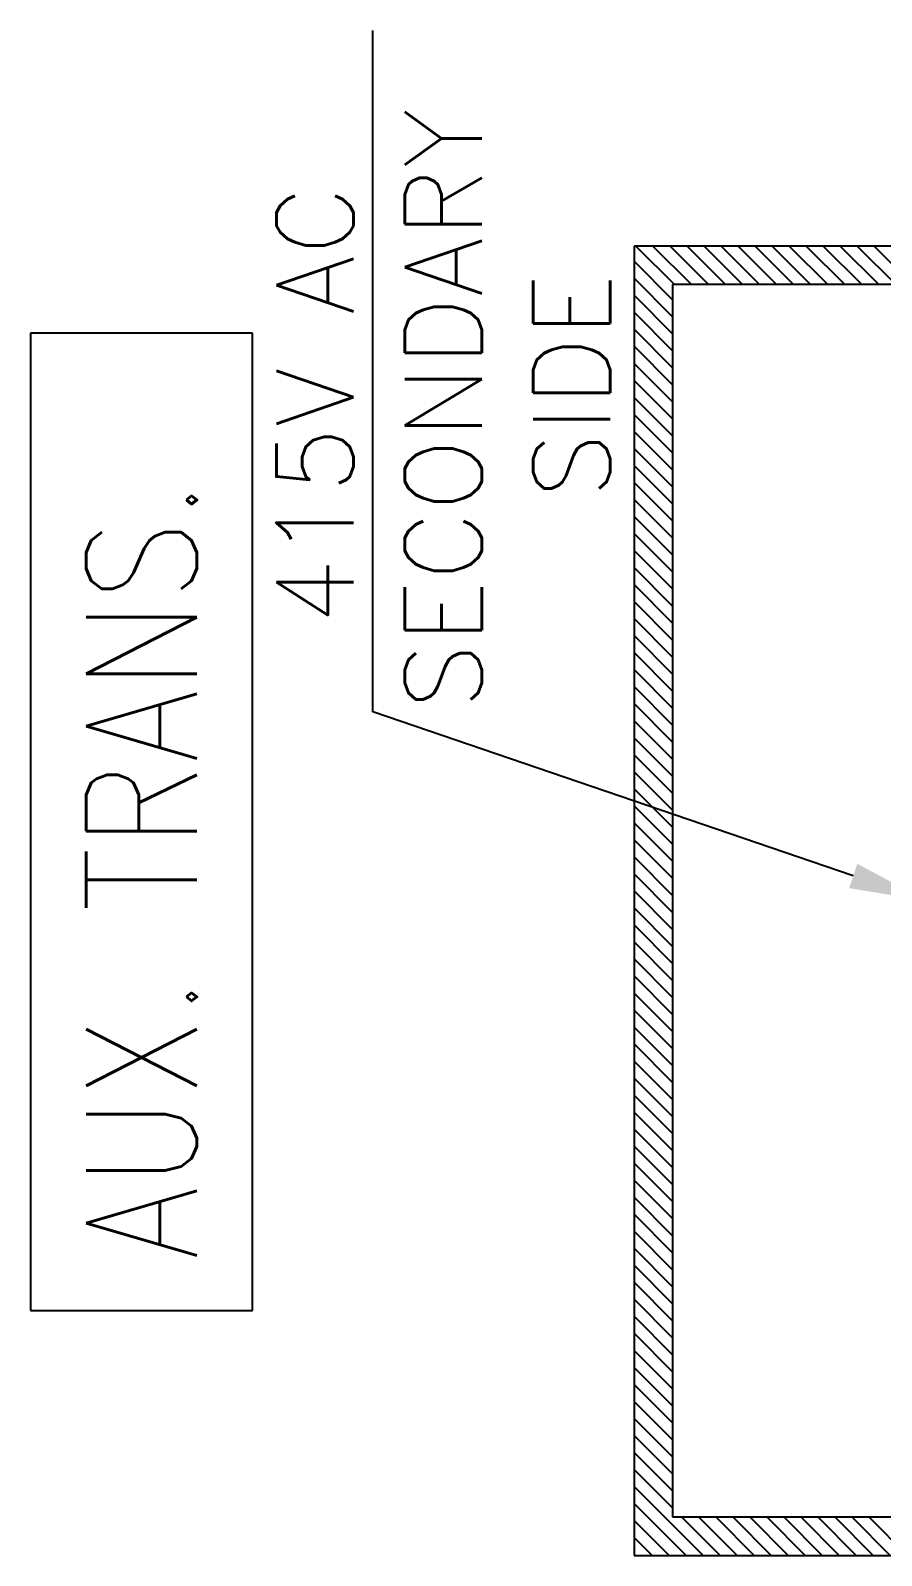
# Model space of a CAD drawing. Header units: metres. Extents: x 530339 to 530792, y 2674872 to 2675147.
# Drawn here: x 530559.552 to 530560.657, y 2674992.052 to 2674994.032 of the extents above; entities that cross this region are included whole.
import ezdxf

# ---------------------------------------------------------------- set-up
doc = ezdxf.new("R2010")
doc.units = ezdxf.units.M
doc.layers.add('IDT', color=7, linetype='Continuous')
doc.styles.add('RomanS', font='romans.shx')

# ---------------------------------------------------------------- blocks, each defined once
blk = doc.blocks.new('IDT')
at = {"layer": 'IDT', "color": 7, "ltscale": 0.1}
for p, q in [((27.8558, 22.1108), (26.1561, 22.1108)), ((27.8558, 20.4105), (27.8558, 22.1108)), ((26.1561, 20.4105), (27.8558, 20.4105))]:
    blk.add_line(p, q, dxfattribs=at)
at = {"layer": 'IDT', "color": 8, "ltscale": 0.1}
for p, q in [((27.8558, 22.1108), (26.1561, 22.1108)), ((27.8558, 20.4105), (27.8558, 22.1108)), ((26.1561, 20.4105), (27.8558, 20.4105))]:
    blk.add_line(p, q, dxfattribs=at)
at = {"layer": 'IDT', "color": 8, "linetype": 'Continuous'}
for p, q in [((27.5511, 22.0608), (27.5011, 22.1108)), ((27.5732, 22.0608), (27.5232, 22.1108)), ((27.5953, 22.0608), (27.5453, 22.1108)), ((27.6173, 22.0608), (27.5673, 22.1108)), ((27.6394, 22.0608), (27.5894, 22.1108)), ((27.6615, 22.0608), (27.6115, 22.1108)), ((27.6836, 22.0608), (27.6336, 22.1108)), ((27.7057, 22.0608), (27.6557, 22.1108)), ((27.7278, 22.0608), (27.6778, 22.1108)), ((27.7499, 22.0608), (27.6999, 22.1108)), ((27.772, 22.0608), (27.722, 22.1108)), ((27.7941, 22.0608), (27.7441, 22.1108)), ((27.8558, 22.0212), (27.7662, 22.1108)), ((27.8558, 22.0433), (27.7883, 22.1108)), ((27.8558, 22.0654), (27.8104, 22.1108)), ((27.8558, 22.0875), (27.8325, 22.1108)), ((27.8558, 22.1096), (27.8546, 22.1108)), ((27.8558, 21.9991), (27.8058, 22.0491)), ((27.8558, 21.977), (27.8058, 22.027)), ((27.8558, 21.9549), (27.8058, 22.0049)), ((27.8558, 21.9328), (27.8058, 21.9828)), ((27.8558, 21.9107), (27.8058, 21.9607)), ((27.8558, 21.8886), (27.8058, 21.9386)), ((27.8558, 21.8665), (27.8058, 21.9165)), ((27.8558, 21.8444), (27.8058, 21.8944)), ((27.8558, 21.8223), (27.8058, 21.8723)), ((27.8558, 21.8002), (27.8058, 21.8502)), ((27.8558, 21.7781), (27.8058, 21.8281)), ((27.8558, 21.756), (27.8058, 21.806)), ((27.8558, 21.7339), (27.8058, 21.7839)), ((27.8558, 21.7118), (27.8058, 21.7618)), ((27.8558, 21.6897), (27.8058, 21.7397)), ((27.8558, 21.6676), (27.8058, 21.7176)), ((27.8558, 21.6455), (27.8058, 21.6955)), ((27.8558, 21.6234), (27.8058, 21.6734)), ((27.8558, 21.6013), (27.8058, 21.6513)), ((27.8558, 21.5792), (27.8058, 21.6292)), ((27.8558, 21.5571), (27.8058, 21.6071)), ((27.8558, 21.535), (27.8058, 21.585)), ((27.8558, 21.5129), (27.8058, 21.5629)), ((27.8558, 21.4908), (27.8058, 21.5408)), ((27.8558, 21.4687), (27.8058, 21.5187)), ((27.8558, 21.4466), (27.8058, 21.4966)), ((27.8558, 21.4246), (27.8058, 21.4746)), ((27.8558, 21.4025), (27.8058, 21.4525)), ((27.8558, 21.3804), (27.8058, 21.4304)), ((27.8558, 21.3583), (27.8058, 21.4083)), ((27.8558, 21.3362), (27.8058, 21.3862)), ((27.8558, 21.3141), (27.8058, 21.3641)), ((27.8558, 21.292), (27.8058, 21.342)), ((27.8558, 21.2699), (27.8058, 21.3199)), ((27.8558, 21.2478), (27.8058, 21.2978)), ((27.8558, 21.2257), (27.8058, 21.2757)), ((27.8558, 21.2036), (27.8058, 21.2536)), ((27.8558, 21.1815), (27.8058, 21.2315)), ((27.8558, 21.1594), (27.8058, 21.2094)), ((27.8558, 21.1373), (27.8058, 21.1873)), ((27.8558, 21.1152), (27.8058, 21.1652)), ((27.8558, 21.0931), (27.8058, 21.1431)), ((27.8558, 21.071), (27.8058, 21.121)), ((27.8558, 21.0489), (27.8058, 21.0989)), ((27.8558, 21.0268), (27.8058, 21.0768)), ((27.8558, 21.0047), (27.8058, 21.0547)), ((27.8558, 20.9826), (27.8058, 21.0326)), ((27.8558, 20.9605), (27.8058, 21.0105)), ((27.8558, 20.9384), (27.8058, 20.9884)), ((27.8558, 20.9163), (27.8058, 20.9663)), ((27.8558, 20.8942), (27.8058, 20.9442)), ((27.8558, 20.8721), (27.8058, 20.9221)), ((27.8558, 20.85), (27.8058, 20.9)), ((27.8558, 20.8279), (27.8058, 20.8779)), ((27.8558, 20.8058), (27.8058, 20.8558)), ((27.8558, 20.7837), (27.8058, 20.8337)), ((27.8558, 20.7616), (27.8058, 20.8116)), ((27.8558, 20.7395), (27.8058, 20.7895)), ((27.8558, 20.7174), (27.8058, 20.7674)), ((27.8558, 20.6953), (27.8058, 20.7453)), ((27.8558, 20.6733), (27.8058, 20.7233)), ((27.8558, 20.6512), (27.8058, 20.7012)), ((27.8558, 20.6291), (27.8058, 20.6791)), ((27.8558, 20.607), (27.8058, 20.657)), ((27.8558, 20.5849), (27.8058, 20.6349)), ((27.8558, 20.5628), (27.8058, 20.6128)), ((27.8558, 20.5407), (27.8058, 20.5907)), ((27.8558, 20.5186), (27.8058, 20.5686)), ((27.8558, 20.4965), (27.8058, 20.5465)), ((27.8558, 20.4744), (27.8058, 20.5244)), ((27.8558, 20.4523), (27.8058, 20.5023)), ((27.8558, 20.4302), (27.8058, 20.4802)), ((27.544, 20.4105), (27.494, 20.4605)), ((27.5661, 20.4105), (27.5161, 20.4605)), ((27.5882, 20.4105), (27.5382, 20.4605)), ((27.6103, 20.4105), (27.5603, 20.4605)), ((27.6324, 20.4105), (27.5824, 20.4605)), ((27.6545, 20.4105), (27.6045, 20.4605)), ((27.6766, 20.4105), (27.6266, 20.4605)), ((27.6987, 20.4105), (27.6487, 20.4605)), ((27.7208, 20.4105), (27.6708, 20.4605)), ((27.7429, 20.4105), (27.6929, 20.4605)), ((27.765, 20.4105), (27.715, 20.4605)), ((27.7871, 20.4105), (27.7371, 20.4605)), ((27.8092, 20.4105), (27.7592, 20.4605)), ((27.8313, 20.4105), (27.7813, 20.4605)), ((27.8534, 20.4105), (27.8034, 20.4605))]:
    blk.add_line(p, q, dxfattribs=at)
at = {"layer": 'IDT', "color": 7}
for p, q in [((27.8058, 22.0608), (26.2061, 22.0608)), ((27.8058, 20.4605), (27.8058, 22.0608)), ((26.2061, 20.4605), (27.8058, 20.4605))]:
    blk.add_line(p, q, dxfattribs=at)
at = {"layer": 'IDT', "color": 8}
for p, q in [((27.8058, 22.0608), (26.2061, 22.0608)), ((27.8058, 20.4605), (27.8058, 22.0608)), ((27.5713, 21.2284), (28.195, 21.0153)), ((28.195, 21.0153), (28.195, 20.1306)), ((26.2061, 20.4605), (27.8058, 20.4605))]:
    blk.add_line(p, q, dxfattribs=at)
at = {"layer": 'IDT', "color": 253}
for p, q in [((28.6394, 21.7925), (28.3514, 21.7925)), ((28.3514, 21.7925), (28.3514, 20.5236)), ((28.6394, 20.5236), (28.6394, 21.7925)), ((28.3514, 20.5236), (28.6394, 20.5236))]:
    blk.add_line(p, q, dxfattribs=at)
at = {"layer": 'IDT', "color": 8}
blk.add_solid([(27.5659, 21.2126), (27.4767, 21.2607), (27.5767, 21.2442)], dxfattribs=at)
at = {"layer": 'IDT', "color": 7, "style": 'RomanS', "width": 0.85}
blk.add_text('AUX. TRANS.', height=0.144, rotation=270, dxfattribs=at).set_placement((28.4234, 21.7264))
at = {"layer": 'IDT', "color": 8, "style": 'RomanS'}
for s, p in [('SECONDARY', (28.0535, 21.0121)), ('415V AC', (28.2202, 20.9026)), ('SIDE', (27.8868, 20.7383))]:
    blk.add_text(s, height=0.1, rotation=270, dxfattribs=at).set_placement(p)

msp = doc.modelspace()

# ---------------------------------------------------------------- block references
at = {"layer": 'IDT', "color": 8, "rotation": 180}
msp.add_blockref('IDT', (530588.1913, 2675014.163), dxfattribs=at)

doc.saveas('drawing.dxf')
